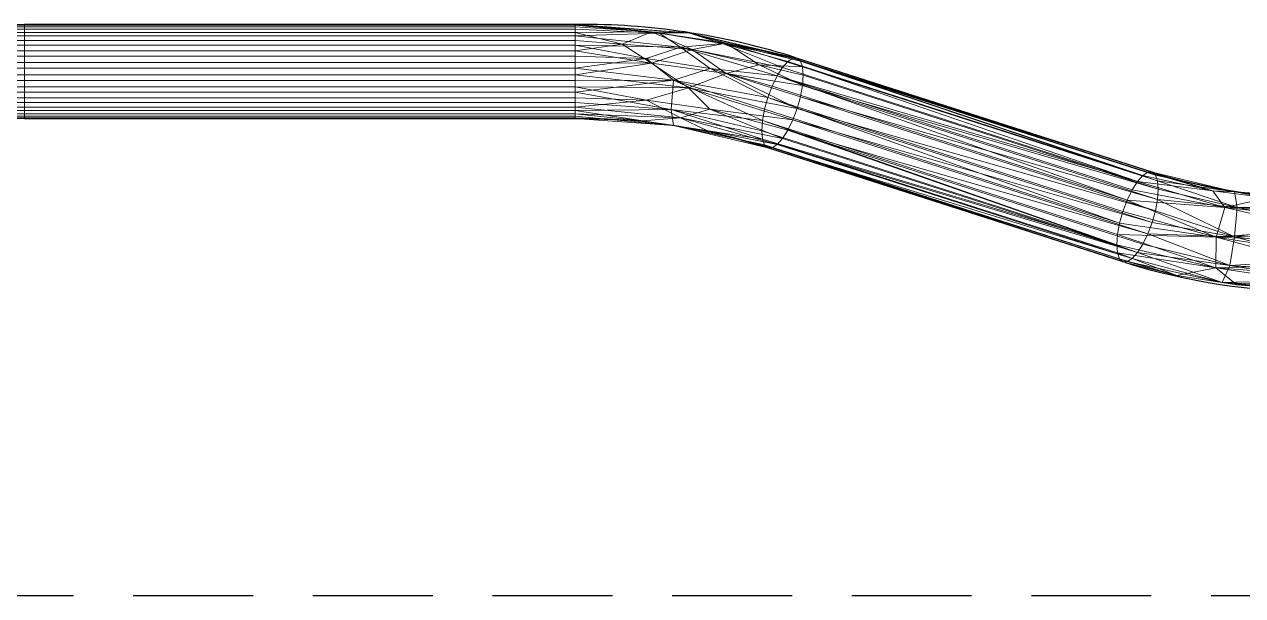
# Model space of a CAD drawing. Header units: millimetres. Extents: x -1 to 991, y -989 to 51.
# Drawn here: x 495 to 818, y -988.1 to -836.6 of the extents above; entities that cross this region are included whole.
import ezdxf

# ---------------------------------------------------------------- set-up
doc = ezdxf.new("R2010")
doc.units = ezdxf.units.MM
doc.linetypes.add('NASCOSTA', pattern=[9.525, 6.35, -3.175])
doc.layers.add('IQ_200_3D', color=1, linetype='Continuous')
doc.layers.add('IQ_204_2D', color=7, linetype='Continuous')

msp = doc.modelspace()

# ---------------------------------------------------------------- linework, layer by layer
at = {"layer": 'IQ_204_2D'}
for p, q in [((643.35, -836.56), (495, -836.56)), ((794.49, -875.92), (699.71, -845.49)), ((495, -861.56), (643.31, -861.56)), ((786.94, -899.76), (692.07, -869.29))]:
    msp.add_line(p, q, dxfattribs=at)
at = {"layer": 'IQ_204_2D', "linetype": 'NASCOSTA', "ltscale": 5}
msp.add_line((0, -988.11), (990, -988.11), dxfattribs=at)
at = {"layer": 'IQ_204_2D'}
for centre, radius, start, end in [((642.7, -1023.05), 186.49, 72.1979, 89.7983), ((642.7, -1023.05), 161.49, 72.1979, 89.7833), ((837.67, -737.42), 145.08, 252.682, 270), ((837.67, -737.42), 170.08, 252.645, 270)]:
    msp.add_arc(centre, radius, start, end, dxfattribs=at)

# ---------------------------------------------------------------- meshes
at = {"layer": 'IQ_200_3D', "lineweight": 9}
mesh = msp.add_polyface(dxfattribs=at)
corners = [(348.95, -840.88, 943.74), (348.95, -838.71, 946.18), (348.95, -837.26, 949.1), (348.95, -836.61, 952.3), (348.95, -836.81, 955.56), (348.95, -837.84, 958.65), (348.95, -839.64, 961.37), (348.95, -842.09, 963.53), (348.95, -845.01, 964.99), (348.95, -848.2, 965.64), (348.95, -851.46, 965.44), (348.95, -854.56, 964.41), (348.95, -857.28, 962.6), (495, -857.28, 962.6), (495, -854.56, 964.41), (495, -851.46, 965.44), (495, -848.2, 965.64), (495, -845.01, 964.99), (495, -842.09, 963.53), (495, -839.64, 961.37), (495, -837.84, 958.65), (495, -836.81, 955.56), (495, -836.61, 952.3), (495, -837.26, 949.1), (495, -838.71, 946.18), (495, -840.88, 943.74)]
mesh.append_faces([[corners[k] for k in face] for face in [(11, 14, 15, 10)]], dxfattribs={"vtx0": -1, "vtx2": -1})
mesh.append_faces([[corners[k] for k in face] for face in [(13, 14, 11, 12)]], dxfattribs={"vtx1": -1})
mesh.append_faces([[corners[k] for k in face] for face in [(17, 18, 7, 8), (16, 17, 8, 9), (15, 16, 9, 10), (6, 7, 18, 19), (20, 21, 4, 5), (21, 22, 3, 4), (23, 24, 1, 2), (22, 23, 2, 3), (19, 20, 5, 6)]], dxfattribs={"vtx1": -1, "vtx3": -1})
mesh.append_faces([[corners[k] for k in face] for face in [(24, 25, 0, 1)]], dxfattribs={"vtx3": -1})
mesh = msp.add_polyface(dxfattribs=at)
corners = [(641.05, -857.28, 962.6), (641.05, -854.56, 964.41), (641.05, -851.46, 965.44), (641.05, -848.2, 965.64), (641.05, -845.01, 964.99), (641.05, -842.09, 963.53), (641.05, -839.64, 961.37), (641.05, -837.84, 958.65), (641.05, -836.81, 955.56), (641.05, -836.61, 952.3), (641.05, -837.26, 949.1), (641.05, -838.71, 946.18), (641.05, -840.88, 943.74), (495, -840.88, 943.74), (495, -838.71, 946.18), (495, -837.26, 949.1), (495, -836.61, 952.3), (495, -836.81, 955.56), (495, -837.84, 958.65), (495, -839.64, 961.37), (495, -842.09, 963.53), (495, -845.01, 964.99), (495, -848.2, 965.64), (495, -851.46, 965.44), (495, -854.56, 964.41), (495, -857.28, 962.6)]
mesh.append_faces([[corners[k] for k in face] for face in [(11, 14, 15, 10)]], dxfattribs={"vtx0": -1, "vtx2": -1})
mesh.append_faces([[corners[k] for k in face] for face in [(13, 14, 11, 12)]], dxfattribs={"vtx1": -1})
mesh.append_faces([[corners[k] for k in face] for face in [(17, 18, 7, 8), (16, 17, 8, 9), (15, 16, 9, 10), (6, 7, 18, 19), (20, 21, 4, 5), (21, 22, 3, 4), (23, 24, 1, 2), (22, 23, 2, 3), (19, 20, 5, 6)]], dxfattribs={"vtx1": -1, "vtx3": -1})
mesh.append_faces([[corners[k] for k in face] for face in [(24, 25, 0, 1)]], dxfattribs={"vtx3": -1})
mesh = msp.add_polyface(dxfattribs=at)
corners = [(690.51, -864.79, 971.25), (690.7, -862.1, 973.08), (691.25, -859.09, 974.22), (692.12, -855.96, 974.57), (693.26, -852.94, 974.12), (694.58, -850.22, 972.89), (696, -847.99, 970.98), (697.43, -846.41, 968.51), (698.75, -845.57, 965.64), (699.89, -845.55, 962.58), (700.76, -846.33, 959.54), (701.31, -847.87, 956.72), (701.5, -850.06, 954.3), (672.07, -843.2, 946.41), (641.05, -840.88, 943.74), (641.05, -838.71, 946.18), (641.05, -837.26, 949.1), (641.05, -836.61, 952.3), (641.05, -836.81, 955.56), (641.05, -837.84, 958.65), (641.05, -839.64, 961.37), (641.05, -842.09, 963.53), (641.05, -845.01, 964.99), (641.05, -848.2, 965.64), (641.05, -851.46, 965.44), (641.05, -854.56, 964.41), (641.05, -857.28, 962.6), (666.43, -859.18, 964.79), (671.05, -838.83, 956.1), (668.98, -842.59, 964.67), (689.75, -847.32, 951.15), (653.44, -841.8, 944.81), (681.03, -841.57, 952.67), (661.24, -838.54, 949.46), (667.07, -851.39, 967.91), (680.06, -841.64, 962.85), (663.31, -838.94, 959.74), (676.78, -848.23, 968.99), (659.8, -845.6, 965.97)]
mesh.append_faces([[corners[k] for k in face] for face in [(6, 29, 5), (11, 32, 10), (17, 33, 16), (24, 34, 23), (2, 34, 1), (3, 34, 2), (19, 36, 18), (20, 36, 19), (23, 38, 22), (5, 37, 4), (8, 35, 7)]], dxfattribs={"vtx0": -1, "vtx1": -1})
mesh.append_faces([[corners[k] for k in face] for face in [(28, 32, 33), (8, 28, 35), (28, 36, 35), (11, 30, 32), (27, 1, 34), (3, 37, 34), (15, 33, 31), (6, 35, 29), (5, 29, 37), (32, 28, 9), (20, 29, 36), (29, 35, 36), (13, 33, 32), (33, 17, 28), (25, 27, 34), (18, 36, 28), (34, 38, 23), (38, 37, 29), (38, 34, 37), (21, 38, 29)]], dxfattribs={"vtx0": -1, "vtx1": -1, "vtx2": -1})
mesh.append_faces([[corners[k] for k in face] for face in [(32, 30, 13), (33, 15, 16), (34, 24, 25), (33, 13, 31)]], dxfattribs={"vtx0": -1, "vtx2": -1})
mesh.append_faces([[corners[k] for k in face] for face in [(26, 27, 25)]], dxfattribs={"vtx1": -1})
mesh.append_faces([[corners[k] for k in face] for face in [(8, 9, 28), (6, 7, 35), (17, 18, 28), (20, 21, 29), (9, 10, 32), (3, 4, 37), (21, 22, 38)]], dxfattribs={"vtx1": -1, "vtx2": -1})
mesh.append_faces([[corners[k] for k in face] for face in [(11, 12, 30), (31, 14, 15), (27, 0, 1)]], dxfattribs={"vtx2": -1})
mesh = msp.add_polyface(dxfattribs=at)
corners = [(348.95, -857.28, 962.6), (348.95, -859.44, 960.16), (348.95, -860.89, 957.24), (348.95, -861.55, 954.04), (348.95, -861.35, 950.79), (348.95, -860.31, 947.69), (348.95, -858.51, 944.97), (348.95, -856.07, 942.81), (348.95, -853.15, 941.35), (348.95, -849.95, 940.7), (348.95, -846.69, 940.9), (348.95, -843.6, 941.94), (348.95, -840.88, 943.74), (495, -840.88, 943.74), (495, -843.6, 941.94), (495, -846.69, 940.9), (495, -849.95, 940.7), (495, -853.15, 941.35), (495, -856.07, 942.81), (495, -858.51, 944.97), (495, -860.31, 947.69), (495, -861.35, 950.79), (495, -861.55, 954.04), (495, -860.89, 957.24), (495, -859.44, 960.16), (495, -857.28, 962.6)]
mesh.append_faces([[corners[k] for k in face] for face in [(11, 14, 15, 10), (8, 17, 18, 7), (10, 15, 16, 9), (19, 6, 7, 18)]], dxfattribs={"vtx0": -1, "vtx2": -1})
mesh.append_faces([[corners[k] for k in face] for face in [(16, 17, 8, 9), (21, 22, 3, 4), (20, 21, 4, 5), (23, 24, 1, 2), (22, 23, 2, 3), (19, 20, 5, 6)]], dxfattribs={"vtx1": -1, "vtx3": -1})
mesh.append_faces([[corners[k] for k in face] for face in [(12, 13, 14, 11)]], dxfattribs={"vtx2": -1})
mesh.append_faces([[corners[k] for k in face] for face in [(24, 25, 0, 1)]], dxfattribs={"vtx3": -1})
mesh = msp.add_polyface(dxfattribs=at)
corners = [(641.05, -840.88, 943.74), (641.05, -843.6, 941.94), (641.05, -846.69, 940.9), (641.05, -849.95, 940.7), (641.05, -853.15, 941.35), (641.05, -856.07, 942.81), (641.05, -858.51, 944.97), (641.05, -860.31, 947.69), (641.05, -861.35, 950.79), (641.05, -861.55, 954.04), (641.05, -860.89, 957.24), (641.05, -859.44, 960.16), (641.05, -857.28, 962.6), (495, -857.28, 962.6), (495, -859.44, 960.16), (495, -860.89, 957.24), (495, -861.55, 954.04), (495, -861.35, 950.79), (495, -860.31, 947.69), (495, -858.51, 944.97), (495, -856.07, 942.81), (495, -853.15, 941.35), (495, -849.95, 940.7), (495, -846.69, 940.9), (495, -843.6, 941.94), (495, -840.88, 943.74)]
mesh.append_faces([[corners[k] for k in face] for face in [(13, 14, 11, 12)]], dxfattribs={"vtx1": -1})
mesh.append_faces([[corners[k] for k in face] for face in [(14, 15, 10, 11), (16, 17, 8, 9), (15, 16, 9, 10), (17, 18, 7, 8), (6, 7, 18, 19), (20, 21, 4, 5), (21, 22, 3, 4), (23, 24, 1, 2), (22, 23, 2, 3), (19, 20, 5, 6)]], dxfattribs={"vtx1": -1, "vtx3": -1})
mesh.append_faces([[corners[k] for k in face] for face in [(24, 25, 0, 1)]], dxfattribs={"vtx3": -1})
mesh = msp.add_polyface(dxfattribs=at)
corners = [(701.5, -850.06, 954.3), (701.31, -852.75, 952.47), (700.76, -855.77, 951.34), (699.89, -858.89, 950.99), (698.75, -861.91, 951.44), (697.43, -864.63, 952.66), (696, -866.86, 954.58), (694.58, -868.45, 957.05), (693.26, -869.28, 959.91), (692.12, -869.31, 962.97), (691.25, -868.52, 966.02), (690.7, -866.98, 968.84), (690.51, -864.79, 971.25), (666.43, -859.18, 964.79), (641.05, -857.28, 962.6), (641.05, -859.44, 960.16), (641.05, -860.89, 957.24), (641.05, -861.55, 954.04), (641.05, -861.35, 950.79), (641.05, -860.31, 947.69), (641.05, -858.51, 944.97), (641.05, -856.07, 942.81), (641.05, -853.15, 941.35), (641.05, -849.95, 940.7), (641.05, -846.69, 940.9), (641.05, -843.6, 941.94), (641.05, -840.88, 943.74), (672.07, -843.2, 946.41), (671.05, -853.4, 943.43), (668.98, -861.37, 948.35), (689.75, -847.32, 951.15), (653.44, -841.8, 944.81), (681.03, -849.62, 945.66), (661.24, -846.86, 942.22), (667.07, -863.35, 957.52), (659.9, -856.63, 943.63), (676.75, -859.03, 946.4), (658.9, -862.15, 951.41), (675.92, -864.69, 954.33)]
mesh.append_faces([[corners[k] for k in face] for face in [(25, 33, 24), (3, 32, 2), (11, 34, 10), (10, 34, 9), (30, 32, 27), (6, 36, 5), (17, 34, 16), (20, 29, 19), (22, 35, 21), (9, 38, 8), (19, 37, 18)]], dxfattribs={"vtx0": -1, "vtx1": -1})
mesh.append_faces([[corners[k] for k in face] for face in [(35, 36, 29), (34, 11, 13), (37, 38, 34), (38, 9, 34), (32, 3, 28), (36, 6, 29), (20, 35, 29), (4, 36, 28), (19, 29, 37), (32, 28, 33), (37, 34, 17), (23, 33, 28), (35, 22, 28), (31, 33, 25), (27, 32, 33), (38, 37, 29), (7, 38, 29), (1, 32, 30), (36, 35, 28), (34, 13, 15)]], dxfattribs={"vtx0": -1, "vtx1": -1, "vtx2": -1})
mesh.append_faces([[corners[k] for k in face] for face in [(32, 1, 2), (28, 3, 4), (28, 22, 23)]], dxfattribs={"vtx0": -1, "vtx2": -1})
mesh.append_faces([[corners[k] for k in face] for face in [(6, 7, 29), (20, 21, 35), (23, 24, 33), (7, 8, 38), (15, 16, 34), (4, 5, 36), (31, 27, 33), (17, 18, 37)]], dxfattribs={"vtx1": -1, "vtx2": -1})
mesh.append_faces([[corners[k] for k in face] for face in [(30, 0, 1), (25, 26, 31), (11, 12, 13), (13, 14, 15)]], dxfattribs={"vtx2": -1})
mesh = msp.add_polyface(dxfattribs=at)
corners = [(784.62, -895.02, 1006.02), (784.81, -892.32, 1007.85), (785.36, -889.31, 1008.98), (786.23, -886.19, 1009.34), (787.37, -883.16, 1008.88), (788.69, -880.44, 1007.66), (790.12, -878.22, 1005.75), (791.54, -876.63, 1003.27), (792.86, -875.8, 1000.41), (794, -875.77, 997.35), (794.88, -876.56, 994.31), (795.42, -878.09, 991.48), (795.61, -880.29, 989.07), (701.5, -850.06, 954.3), (701.31, -847.87, 956.72), (700.76, -846.33, 959.54), (699.89, -845.55, 962.58), (698.75, -845.57, 965.64), (697.43, -846.41, 968.51), (696, -847.99, 970.98), (694.58, -850.22, 972.89), (693.26, -852.94, 974.12), (692.12, -855.96, 974.57), (691.25, -859.09, 974.22), (690.7, -862.1, 973.08), (690.51, -864.79, 971.25)]
mesh.append_faces([[corners[k] for k in face] for face in [(9, 17, 8), (20, 6, 19)]], dxfattribs={"vtx0": -1, "vtx1": -1})
mesh.append_faces([[corners[k] for k in face] for face in [(11, 14, 15), (15, 10, 11), (17, 7, 8), (20, 4, 5), (22, 2, 3), (24, 0, 1)]], dxfattribs={"vtx0": -1, "vtx2": -1})
mesh.append_faces([[corners[k] for k in face] for face in [(25, 0, 24)]], dxfattribs={"vtx1": -1})
mesh.append_faces([[corners[k] for k in face] for face in [(17, 18, 7), (16, 17, 9), (15, 16, 10), (6, 7, 18), (9, 10, 16), (18, 19, 6), (20, 21, 4), (22, 23, 2), (5, 6, 20)]], dxfattribs={"vtx1": -1, "vtx2": -1})
mesh.append_faces([[corners[k] for k in face] for face in [(21, 22, 3, 4), (23, 24, 1, 2)]], dxfattribs={"vtx1": -1, "vtx3": -1})
mesh.append_faces([[corners[k] for k in face] for face in [(12, 13, 14, 11)]], dxfattribs={"vtx2": -1})
mesh = msp.add_polyface(dxfattribs=at)
corners = [(795.61, -880.29, 989.07), (795.42, -882.98, 987.24), (794.88, -885.99, 986.11), (794, -889.11, 985.76), (792.86, -892.14, 986.21), (791.54, -894.86, 987.43), (790.12, -897.08, 989.35), (788.69, -898.67, 991.82), (787.37, -899.5, 994.68), (786.23, -899.53, 997.74), (785.36, -898.75, 1000.78), (784.81, -897.21, 1003.61), (784.62, -895.02, 1006.02), (690.51, -864.79, 971.25), (690.7, -866.98, 968.84), (691.25, -868.52, 966.02), (692.12, -869.31, 962.97), (693.26, -869.28, 959.91), (694.58, -868.45, 957.05), (696, -866.86, 954.58), (697.43, -864.63, 952.66), (698.75, -861.91, 951.44), (699.89, -858.89, 950.99), (700.76, -855.77, 951.34), (701.31, -852.75, 952.47), (701.5, -850.06, 954.3)]
mesh.append_faces([[corners[k] for k in face] for face in [(8, 17, 7), (9, 17, 8), (20, 6, 19)]], dxfattribs={"vtx0": -1, "vtx1": -1})
mesh.append_faces([[corners[k] for k in face] for face in [(11, 14, 15, 10), (10, 15, 16), (18, 6, 7), (1, 23, 24), (20, 4, 5), (21, 3, 4), (22, 2, 3), (24, 0, 1)]], dxfattribs={"vtx0": -1, "vtx2": -1})
mesh.append_faces([[corners[k] for k in face] for face in [(25, 0, 24)]], dxfattribs={"vtx1": -1})
mesh.append_faces([[corners[k] for k in face] for face in [(17, 18, 7), (16, 17, 9), (11, 12, 14), (9, 10, 16), (18, 19, 6), (21, 22, 3), (20, 21, 4), (22, 23, 2), (5, 6, 20), (1, 2, 23)]], dxfattribs={"vtx1": -1, "vtx2": -1})
mesh.append_faces([[corners[k] for k in face] for face in [(12, 13, 14)]], dxfattribs={"vtx2": -1})
mesh = msp.add_polyface(dxfattribs=at)
corners = [(838.48, -903.2, 1015.43), (838.48, -900.48, 1017.23), (838.48, -897.39, 1018.27), (838.48, -894.13, 1018.47), (838.48, -890.93, 1017.82), (838.48, -888.01, 1016.36), (838.48, -885.57, 1014.2), (838.48, -883.77, 1011.48), (838.48, -882.73, 1008.39), (838.48, -882.53, 1005.13), (838.48, -883.18, 1001.93), (838.48, -884.64, 999.01), (838.48, -886.8, 996.57), (816.48, -885.15, 994.67), (795.61, -880.29, 989.07), (795.42, -878.09, 991.48), (794.88, -876.56, 994.31), (794, -875.77, 997.35), (792.86, -875.8, 1000.41), (791.54, -876.63, 1003.27), (790.12, -878.22, 1005.75), (788.69, -880.44, 1007.66), (787.37, -883.16, 1008.88), (786.23, -886.19, 1009.34), (785.36, -889.31, 1008.98), (784.81, -892.32, 1007.85), (784.62, -895.02, 1006.02), (810.84, -901.13, 1013.05), (813.2, -885.14, 1013.45), (815.84, -880.98, 1001.93), (810.97, -893.05, 1016.08), (810.03, -880.72, 1007.4), (824.52, -882.61, 1009.49)]
mesh.append_faces([[corners[k] for k in face] for face in [(4, 30, 3), (20, 31, 19), (17, 29, 16), (23, 30, 22), (24, 30, 23), (21, 28, 20), (22, 28, 21)]], dxfattribs={"vtx0": -1, "vtx1": -1})
mesh.append_faces([[corners[k] for k in face] for face in [(29, 31, 32), (32, 9, 29), (11, 13, 29), (4, 28, 30), (28, 32, 31), (28, 31, 20), (31, 29, 17), (28, 6, 32), (30, 28, 22), (30, 25, 27), (27, 1, 30), (13, 15, 29)]], dxfattribs={"vtx0": -1, "vtx1": -1, "vtx2": -1})
mesh.append_faces([[corners[k] for k in face] for face in [(29, 9, 10), (32, 7, 8), (30, 2, 3), (31, 18, 19), (31, 17, 18), (30, 24, 25), (32, 8, 9)]], dxfattribs={"vtx0": -1, "vtx2": -1})
mesh.append_faces([[corners[k] for k in face] for face in [(5, 6, 28), (1, 2, 30), (4, 5, 28), (6, 7, 32), (15, 16, 29), (10, 11, 29)]], dxfattribs={"vtx1": -1, "vtx2": -1})
mesh.append_faces([[corners[k] for k in face] for face in [(27, 0, 1), (11, 12, 13), (13, 14, 15), (25, 26, 27)]], dxfattribs={"vtx2": -1})
mesh = msp.add_polyface(dxfattribs=at)
corners = [(838.48, -886.8, 996.57), (838.48, -889.52, 994.77), (838.48, -892.61, 993.73), (838.48, -895.87, 993.53), (838.48, -899.07, 994.18), (838.48, -901.99, 995.64), (838.48, -904.43, 997.8), (838.48, -906.23, 1000.52), (838.48, -907.27, 1003.61), (838.48, -907.47, 1006.87), (838.48, -906.82, 1010.07), (838.48, -905.36, 1012.99), (838.48, -903.2, 1015.43), (810.84, -901.13, 1013.05), (784.62, -895.02, 1006.02), (784.81, -897.21, 1003.61), (785.36, -898.75, 1000.78), (786.23, -899.53, 997.74), (787.37, -899.5, 994.68), (788.69, -898.67, 991.82), (790.12, -897.08, 989.35), (791.54, -894.86, 987.43), (792.86, -892.14, 986.21), (794, -889.11, 985.76), (794.88, -885.99, 986.11), (795.42, -882.98, 987.24), (795.61, -880.29, 989.07), (816.48, -885.15, 994.67), (812.49, -905.03, 1000.2), (815.84, -892.92, 991.55), (816.45, -905.67, 1007.96), (800.5, -903.15, 1004.09), (814.54, -900.54, 993.82)]
mesh.append_faces([[corners[k] for k in face] for face in [(6, 32, 5), (4, 29, 3), (3, 29, 2), (5, 32, 4), (2, 29, 1), (20, 28, 19), (16, 31, 15)]], dxfattribs={"vtx0": -1, "vtx1": -1})
mesh.append_faces([[corners[k] for k in face] for face in [(13, 15, 31), (30, 11, 13), (32, 6, 28), (29, 27, 1), (29, 4, 32), (18, 28, 31), (13, 31, 30), (30, 28, 8), (30, 31, 28), (32, 28, 20), (25, 27, 29), (32, 22, 29)]], dxfattribs={"vtx0": -1, "vtx1": -1, "vtx2": -1})
mesh.append_faces([[corners[k] for k in face] for face in [(31, 17, 18), (32, 21, 22)]], dxfattribs={"vtx0": -1, "vtx2": -1})
mesh.append_faces([[corners[k] for k in face] for face in [(14, 15, 13), (26, 27, 25)]], dxfattribs={"vtx1": -1})
mesh.append_faces([[corners[k] for k in face] for face in [(10, 11, 30), (8, 9, 30), (7, 8, 28), (6, 7, 28), (9, 10, 30), (20, 21, 32), (18, 19, 28), (23, 24, 29), (22, 23, 29), (24, 25, 29), (16, 17, 31)]], dxfattribs={"vtx1": -1, "vtx2": -1})
mesh.append_faces([[corners[k] for k in face] for face in [(27, 0, 1), (11, 12, 13)]], dxfattribs={"vtx2": -1})

doc.saveas('drawing.dxf')
